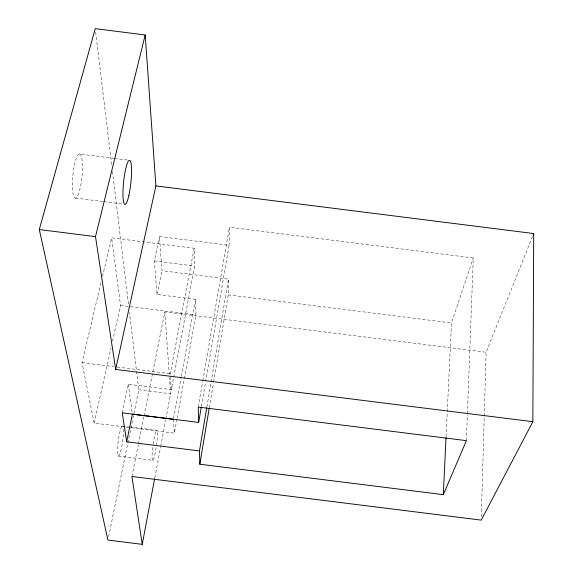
<?xml version="1.0" encoding="UTF-8"?>
<svg xmlns="http://www.w3.org/2000/svg" width="573" height="573" viewBox="0 0 573 573"><rect width="100%" height="100%" fill="white"/><g stroke="black" fill="none" stroke-linecap="round" stroke-linejoin="round"><path stroke-width="0.43" stroke-dasharray="2.87 2.15" d="M213.586 382.198L228.24 294.88L228.512 279.072L161.915 270.7L159.495 236.549L229.1 245.308L205.771 381.002M229.1 245.308L229.415 227.259L473.269 257.979L467.418 413.914M481.334 516.552L486.105 352.237L532.711 236.04M466.415 440.644L467.389 414.802M446.059 436.827L451.488 322.943L473.269 257.979M209.295 407.775L213.435 383.079M206.903 406.873L228.512 279.072M201.381 406.551L205.621 381.883M198.229 407.059L202.663 381.503M202.813 380.615L229.415 227.259M100.934 282.904L82.003 362.63L94.158 423.096L174.35 433.131L176.914 419.121M177.078 418.24L195.995 314.914L195.565 299.335L157.016 294.493L154.338 260.973L159.495 236.549M173.555 418.433L181.161 377.27M181.326 376.397L195.565 299.335M122.271 412.846L128.309 384.247L171.334 389.64L173.483 378.244M173.648 377.371L194.655 266.044L194.161 248.231L111.628 237.838L102.374 276.838M154.789 477.825L160.569 447.184M160.734 446.31L165.69 420.045M165.855 419.171L170.639 393.787L169.508 377.765M171.334 389.64L170.231 373.689L194.161 248.231M131.933 476.485L138.236 444.963M138.408 444.089L143.837 416.951M144.009 416.077L164.831 311.884L486.105 352.237M108.648 536.579L138.766 389.798L129.469 312.593M157.016 294.493L161.915 270.7M94.158 423.096L110.954 348.14M112.523 341.171L120.531 305.438L111.628 237.838M79.554 153.994A22.146 4.605 -84.5 0 1 80.327 187.464A22.146 4.605 -84.5 0 1 72.391 186.655A22.146 4.605 -84.5 0 1 79.554 153.994L113.726 158.306M114.607 158.42L127.75 160.075M75.471 198.086L102.954 201.546M103.842 201.66L123.345 204.117M154.338 260.973L194.655 266.044M228.24 294.88L451.488 322.943M120.531 305.438L195.995 314.914M82.003 362.63L113.762 366.613M117.293 367.057L170.231 373.689M138.766 389.798L170.639 393.787M122.457 425.968L128.61 426.735M129.484 426.849L156.723 430.259A15.177 1.74 -82.2 0 1 156.572 444.734M118.282 456.015L152.633 460.305A15.177 1.74 -82.2 0 0 156.164 447.635M128.309 384.247L132.37 414.172M95.684 32.203L111.721 165.296M112.466 171.513L128.61 305.495M164.831 311.884L169.25 374.205M173.39 419.307L174.35 433.131M153.12 444.333A15.177 1.74 -82.2 0 1 156.787 430.251M152.619 460.298A15.177 1.74 -82.2 0 1 152.912 445.83M123.431 429.163A15.177 2.192 -82.1 0 1 119.657 454.332A15.177 2.192 -82.1 0 1 118.124 441.812A15.177 2.192 -82.1 0 1 123.166 426.992"/><path stroke-width="0.86" d="M142.24 544.35L131.933 476.485L481.234 520.119L532.847 421.699L533.714 233.548L155.899 185.91L145.198 34.974L95.254 28.65L39.286 229.558L107.932 540.074L142.24 544.35L154.624 478.699M206.753 407.754L199.454 450.944L199.827 464.216L443.301 494.657L446.016 437.715M199.827 464.216L209.145 408.656M199.454 450.944L126.669 441.84L122.271 412.846L198.659 422.408L201.23 407.432M126.669 441.84L132.37 414.172L173.39 419.307M532.847 421.699L115.667 369.413L155.899 185.91M115.667 369.413L95.505 236.635L145.198 34.974M533.048 235.209L533.714 233.548M443.301 494.657L466.415 440.644L198.229 407.059L198.659 422.408M39.286 229.558L95.505 236.635M128.882 195.436A22.139 3.653 -84.1 0 0 129.849 160.44A22.139 3.653 -84.1 0 0 122.994 191.088A22.139 3.653 -84.1 0 0 128.882 195.436"/></g></svg>
